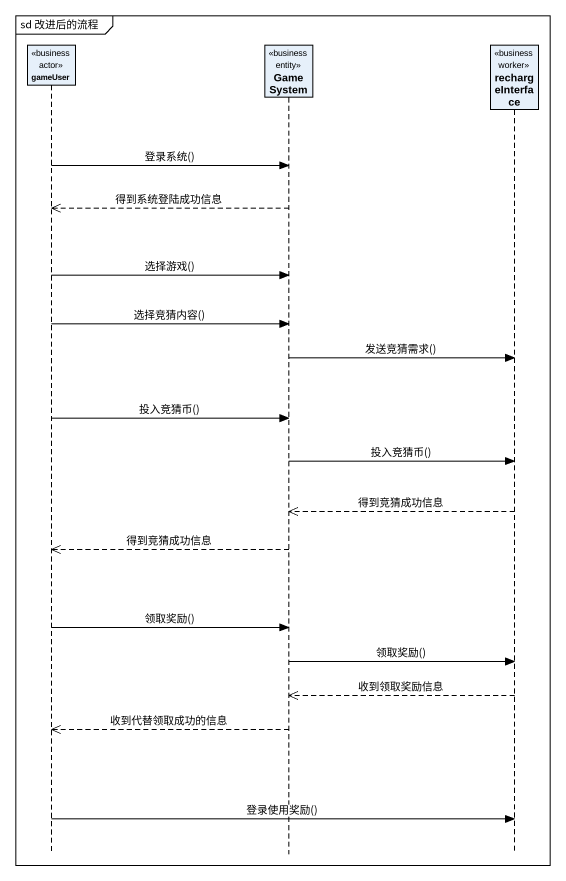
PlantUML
@startuml
mainframe sd 改进后的流程
hide footbox
participant gameUser <<business actor>>
participant GameSystem <<business entity>>
participant rechargeInterface <<business worker>>

gameUser -> GameSystem : 登录系统()
GameSystem -->> gameUser : 得到系统登陆成功信息
gameUser -> GameSystem : 选择游戏()
gameUser -> GameSystem : 选择竞猜内容()
GameSystem -> rechargeInterface : 发送竞猜需求()
gameUser -> GameSystem : 投入竞猜币()
GameSystem -> rechargeInterface : 投入竞猜币()
rechargeInterface -->> GameSystem : 得到竞猜成功信息
GameSystem -->> gameUser : 得到竞猜成功信息
gameUser -> GameSystem : 领取奖励()
GameSystem -> rechargeInterface : 领取奖励()
rechargeInterface -->> GameSystem : 收到领取奖励信息
GameSystem -->> gameUser : 收到代替领取成功的信息
gameUser -> rechargeInterface : 登录使用奖励()
@enduml
